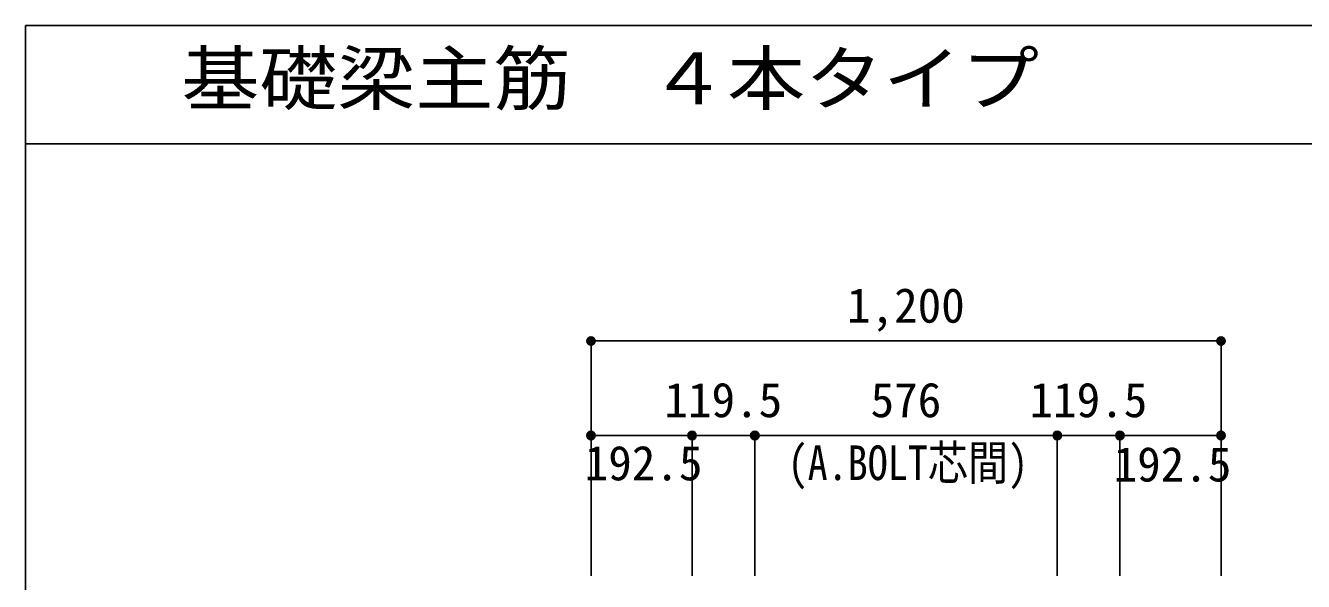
# Model space of a CAD drawing. Units: millimetres at full size, sheet at 1:30. Extents: x -5973 to 5954, y -4195 to 4201.
# Drawn here: x -5973 to -3539, y 3142 to 4201 of the extents above; entities that cross this region are included whole.
import ezdxf
from ezdxf.enums import TextEntityAlignment as Align

# ---------------------------------------------------------------- set-up
doc = ezdxf.new("R2010")
doc.units = ezdxf.units.MM
doc.header["$LTSCALE"] = 30
doc.header["$PDMODE"] = 32
doc.header["$PDSIZE"] = 15
for name, color, linetype in [('0-7_文字', 4, 'Continuous'), ('0-D_寸法', 4, 'Continuous'), ('6-7_文字', 7, 'Continuous'), ('F-0_枠', 6, 'Continuous')]:
    doc.layers.add(name, color=color, linetype=linetype)
doc.styles.add('ＭＳ ゴシック', font='')
doc.styles.get('ＭＳ ゴシック').set_extended_font_data('MS Gothic')

msp = doc.modelspace()

# ---------------------------------------------------------------- linework, layer by layer
at = {"layer": '0-D_寸法'}
for p, q in [((-4895.8, 3600.34), (-4895.8, 3420.34)), ((-4895.8, 3600.34), (-4895.8, 3420.34)), ((-4895.8, 3600.34), (-3695.8, 3600.34)), ((-4895.8, 3600.34), (-3695.8, 3600.34)), ((-3695.8, 3600.34), (-3695.8, 3420.34)), ((-4895.8, 3420.34), (-4895.8, 3153.3)), ((-4895.8, 3420.34), (-4703.3, 3420.34)), ((-4895.8, 3420.34), (-4895.8, 3153.3)), ((-4703.3, 3420.34), (-4703.3, 3153.3)), ((-4703.3, 3420.34), (-4583.8, 3420.34)), ((-4583.8, 3420.34), (-4583.8, 3153.3)), ((-4583.8, 3420.34), (-4007.8, 3420.34)), ((-4007.8, 3420.34), (-4007.8, 3153.3)), ((-4007.8, 3420.34), (-3888.3, 3420.34)), ((-3888.3, 3420.34), (-3888.3, 3153.3)), ((-3888.3, 3420.34), (-3695.8, 3420.34)), ((-3888.3, 3420.34), (-3695.8, 3420.34)), ((-3695.8, 3420.34), (-3695.8, 3153.3))]:
    msp.add_line(p, q, dxfattribs=at)
for centre, radius in [((-4895.8, 3600.34), 8), ((-4895.8, 3600.34), 7.2), ((-4895.8, 3600.34), 6.4), ((-4895.8, 3600.34), 5.6), ((-4895.8, 3600.34), 4.8), ((-4895.8, 3600.34), 4), ((-4895.8, 3600.34), 3.2), ((-4895.8, 3600.34), 2.4), ((-3695.8, 3600.34), 8), ((-3695.8, 3600.34), 7.2), ((-3695.8, 3600.34), 6.4), ((-3695.8, 3600.34), 5.6), ((-3695.8, 3600.34), 4.8), ((-3695.8, 3600.34), 4), ((-3695.8, 3600.34), 3.2), ((-3695.8, 3600.34), 2.4), ((-4895.8, 3600.34), 1.6), ((-4895.8, 3600.34), 0.8), ((-3695.8, 3600.34), 1.6), ((-3695.8, 3600.34), 0.8), ((-4895.8, 3420.34), 8), ((-4895.8, 3420.34), 7.2), ((-4895.8, 3420.34), 6.4), ((-4895.8, 3420.34), 5.6), ((-4895.8, 3420.34), 4.8), ((-4895.8, 3420.34), 4), ((-4895.8, 3420.34), 3.2), ((-4895.8, 3420.34), 2.4), ((-4895.8, 3420.34), 1.6), ((-4895.8, 3420.34), 0.8), ((-4703.3, 3420.34), 8), ((-4703.3, 3420.34), 7.2), ((-4703.3, 3420.34), 6.4), ((-4703.3, 3420.34), 5.6), ((-4703.3, 3420.34), 4.8), ((-4703.3, 3420.34), 4), ((-4703.3, 3420.34), 3.2), ((-4703.3, 3420.34), 2.4), ((-4703.3, 3420.34), 1.6), ((-4703.3, 3420.34), 0.8), ((-4583.8, 3420.34), 8), ((-4583.8, 3420.34), 7.2), ((-4583.8, 3420.34), 6.4), ((-4583.8, 3420.34), 5.6), ((-4583.8, 3420.34), 4.8), ((-4583.8, 3420.34), 4), ((-4583.8, 3420.34), 3.2), ((-4583.8, 3420.34), 2.4), ((-4583.8, 3420.34), 1.6), ((-4583.8, 3420.34), 0.8), ((-4007.8, 3420.34), 8), ((-4007.8, 3420.34), 7.2), ((-4007.8, 3420.34), 6.4), ((-4007.8, 3420.34), 5.6), ((-4007.8, 3420.34), 4.8), ((-4007.8, 3420.34), 4), ((-4007.8, 3420.34), 3.2), ((-4007.8, 3420.34), 2.4), ((-4007.8, 3420.34), 1.6), ((-4007.8, 3420.34), 0.8), ((-3888.3, 3420.34), 8), ((-3888.3, 3420.34), 7.2), ((-3888.3, 3420.34), 6.4), ((-3888.3, 3420.34), 5.6), ((-3888.3, 3420.34), 4.8), ((-3888.3, 3420.34), 4), ((-3888.3, 3420.34), 3.2), ((-3888.3, 3420.34), 2.4), ((-3888.3, 3420.34), 1.6), ((-3888.3, 3420.34), 0.8), ((-3695.8, 3420.34), 8), ((-3695.8, 3420.34), 7.2), ((-3695.8, 3420.34), 6.4), ((-3695.8, 3420.34), 5.6), ((-3695.8, 3420.34), 4.8), ((-3695.8, 3420.34), 4), ((-3695.8, 3420.34), 3.2), ((-3695.8, 3420.34), 2.4), ((-3695.8, 3420.34), 1.6), ((-3695.8, 3420.34), 0.8)]:
    msp.add_circle(centre, radius, dxfattribs=at)
at = {"layer": '0-D_寸法', "color": 7}
for p in [(-4895.8, 3600.34), (-4895.8, 3600.34), (-3695.8, 3600.34), (-4895.8, 3420.34), (-4895.8, 3420.34), (-4703.3, 3420.34), (-4703.3, 3420.34), (-4583.8, 3420.34), (-4583.8, 3420.34), (-4007.8, 3420.34), (-4007.8, 3420.34), (-3888.3, 3420.34), (-3888.3, 3420.34), (-3695.8, 3420.34), (-3695.8, 3420.34)]:
    msp.add_point(p, dxfattribs=at)
at = {"layer": 'F-0_枠'}
for q in [(5954.1, 4201.15), (-5972.88, -4195.24)]:
    msp.add_line((-5972.88, 4201.15), q, dxfattribs=at)
at = {"layer": 'F-0_枠', "color": 2}
msp.add_line((-5972.88, 3976.15), (3723.6, 3976.15), dxfattribs=at)

# ---------------------------------------------------------------- texts
at = {"layer": '0-7_文字', "style": 'ＭＳ ゴシック', "width": 0.85}
msp.add_text('(A.BOLT芯間)', height=65.98, dxfattribs=at).set_placement((-4521.31, 3315.58), align=Align.BOTTOM_LEFT)
at = {"layer": '0-D_寸法', "style": 'ＭＳ ゴシック'}
for s, p in [('1,200', (-4408.3, 3615.34)), ('119.5', (-4756.05, 3435.34)), ('576', (-4363.3, 3435.34)), ('119.5', (-4060.55, 3435.34)), ('192.5', (-4907.9, 3315.08)), ('192.5', (-3900.4, 3312.84))]:
    msp.add_text(s, height=65.98, dxfattribs=at).set_placement(p, align=Align.BOTTOM_LEFT)
at = {"layer": '6-7_文字', "color": 2, "style": 'ＭＳ ゴシック', "width": 1.1}
msp.add_text('\u3000\u3000基礎梁主筋\u3000４本タイプ', height=98.97, dxfattribs=at).set_placement((-5972.88, 4021.15), align=Align.BOTTOM_LEFT)

doc.saveas('drawing.dxf')
